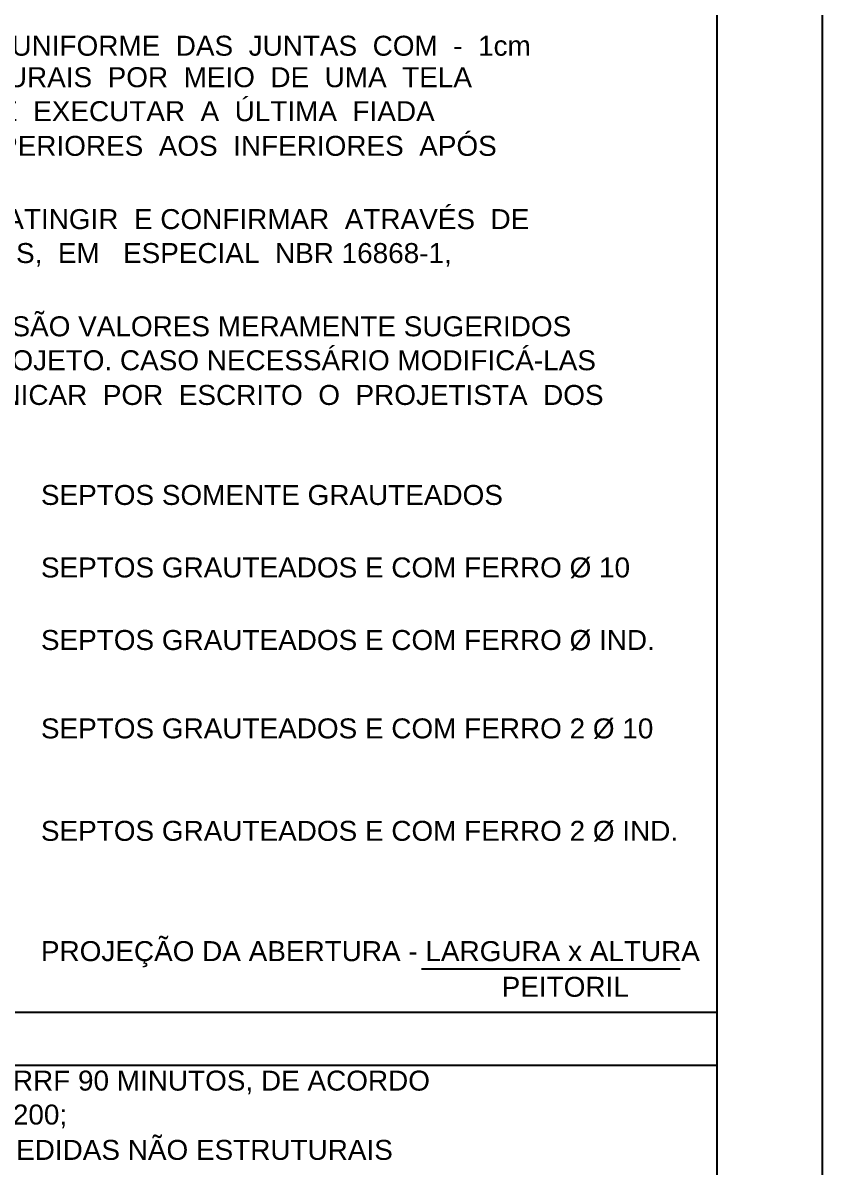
# Model space of a CAD drawing. Extents: x 0 to 119, y 0 to 84.
# Drawn here: x 111.3 to 118.9, y 38.64 to 49.53 of the extents above; entities that cross this region are included whole.
import ezdxf

# ---------------------------------------------------------------- set-up
doc = ezdxf.new("R2010")
doc.units = 0
doc.header["$MEASUREMENT"] = 0
for name, color, linetype in [('3', 7, 'CONTINUOUS'), ('40', 7, 'CONTINUOUS'), ('7', 232, 'CONTINUOUS')]:
    doc.layers.add(name, color=color, linetype=linetype)
doc.styles.add('TQS_ARIAL', font='arial.ttf')

msp = doc.modelspace()

# ---------------------------------------------------------------- linework, layer by layer
at = {"layer": '40', "linetype": 'Continuous'}
for p, q in [((118.9, 84.099998), (118.9, 29.699798)), ((115.088536, 40.524865), (117.549468, 40.524865)), ((100.4, 40.115402), (117.9, 40.115402)), ((100.4, 40.115402), (117.9, 40.115402)), ((100.4, 40.115402), (117.9, 40.115402)), ((100.4, 39.609785), (117.9, 39.609785))]:
    msp.add_line(p, q, dxfattribs=at)
at = {"layer": '7', "color": 232, "linetype": 'Continuous'}
msp.add_line((117.9, 83.099998), (117.9, 0.999998), dxfattribs=at)

# ---------------------------------------------------------------- texts
at = {"layer": '3', "color": 7, "linetype": 'Continuous', "style": 'TQS_ARIAL'}
for s, p in [('1) A ESTRUTURA FOI CONCEBIDA PARA TRRF 120 MINUTOS, REDUZIDOS PARA TRRF 90 MINUTOS, DE ACORDO', (100.718757, 39.368006)), ('COM AO MÉTODO DO TEMPO EQUIVALENTE, EM CONFORMIDADE COM A NBR 15200;', (100.718757, 39.045006)), ('2) O RESPONSÁVEL TÉCNICO DA OBRA DEVERÁ CUIDAR PARA QUE TODAS AS MEDIDAS NÃO ESTRUTURAIS', (100.718757, 38.708839))]:
    msp.add_text(s, height=0.19, dxfattribs=at).set_placement(p)
at = {"layer": '40', "linetype": 'Continuous', "style": 'TQS_ARIAL'}
for s, p in [(' 2)  TODAS  AS  ELEVAÇÕES  DEVEM  SER  EXECUTADAS  COM  ASSENTAMENTO  UNIFORME  DAS  JUNTAS  COM  -  1cm', (100.571259, 49.213734)), (' 3)  A  ALVENARIA  DE  VEDAÇÃO  DEVE  SER  AMARRADA  AS  PAREDES  ESTRUTURAIS  POR  MEIO  DE  UMA  TELA', (100.571259, 48.914279)), ('      BELGOFIX  OU  SIMILAR,  CONFORME  DETALHE.  ALÉM  DISSO  NÃO  SE  DEVE  EXECUTAR  A  ÚLTIMA  FIADA  ', (100.571259, 48.591279)), ('      DAS  ELEVAÇÕES,  DEVENDO  SEREM  ENCUNHADAS  DOS  PAVIMENTOS  SUPERIORES  AOS  INFERIORES  APÓS', (100.571259, 48.261279)), (' 4)  AS  RESISTÊNCIAS DE PRISMAS  ESPECIFICADAS SÃO VALORES MÍNIMOS  A  ATINGIR  E CONFIRMAR  ATRAVÉS  DE  ', (100.571259, 47.564279)), ('      ENSAIOS  REALIZADOS  EM  CONFORMIDADE COM AS  NORMAS   PERTINENTES,  EM   ESPECIAL  NBR 16868-1, ', (100.571259, 47.241279)), (' 5)  AS  RESISTÊNCIAS DOS BLOCOS,GRAUTES E ARGAMASSAS ESPECIFICADAS  SÃO VALORES MERAMENTE SUGERIDOS ', (100.571259, 46.544279)), ('      PARA QUE SE ATINJAM AS RESISTÊNCIAS DE PRISMA CONSIDERADAS  NO PROJETO. CASO NECESSÁRIO MODIFICÁ-LAS', (100.571259, 46.221279)), ('      PARA  GARANTIR O REQUISITO ANTERIORMENTE REFERIDO, DEVE-SE COMUNICAR  POR  ESCRITO  O  PROJETISTA  DOS  ', (100.571259, 45.891279)), ('SEPTOS SOMENTE GRAUTEADOS', (111.469621, 44.939943)), ('SEPTOS GRAUTEADOS E COM FERRO %%c 10', (111.469621, 44.249943)), ('SEPTOS GRAUTEADOS E COM FERRO %%c IND.', (111.469621, 43.559943)), ('SEPTOS GRAUTEADOS E COM FERRO 2 %%c 10', (111.469621, 42.718795)), ('SEPTOS GRAUTEADOS E COM FERRO 2 %%c IND.', (111.469621, 41.744223)), ('PROJEÇÃO DA ABERTURA - LARGURA x ALTURA', (111.469621, 40.599943)), ('PEITORIL', (115.852359, 40.260506))]:
    msp.add_text(s, height=0.19, dxfattribs=at).set_placement(p)

doc.saveas('drawing.dxf')
